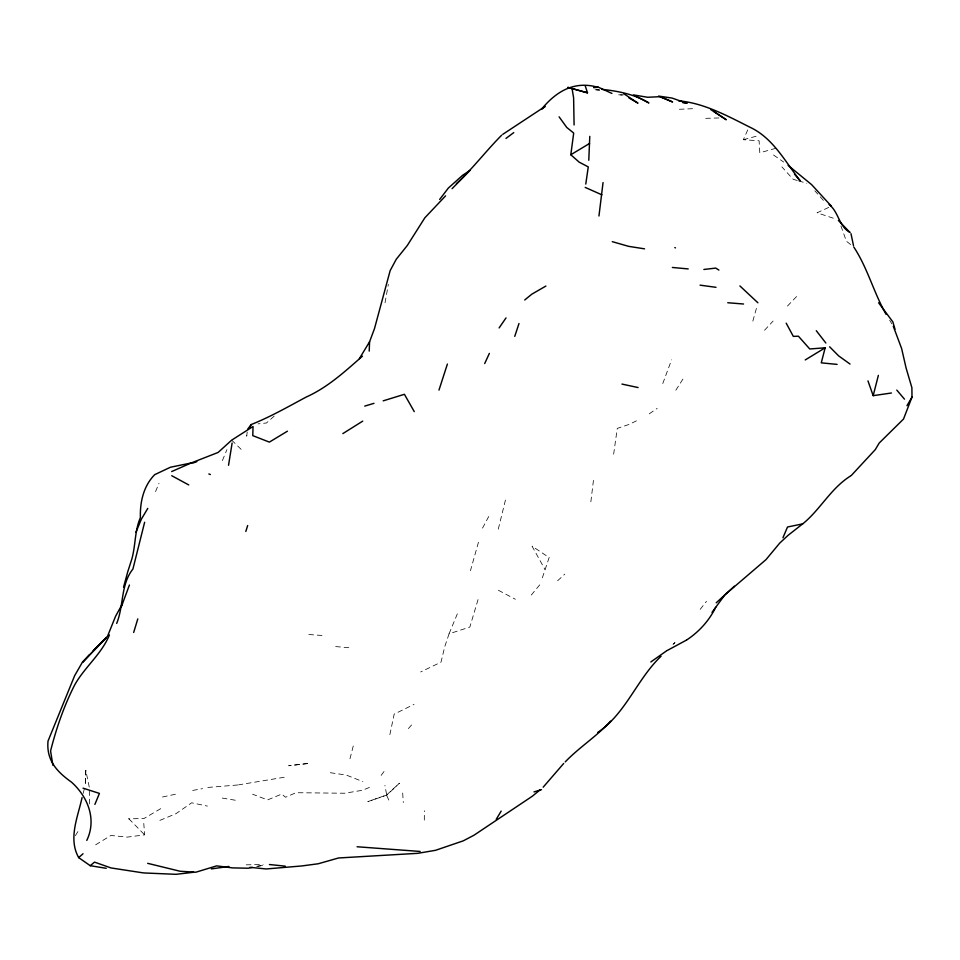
<?xml version="1.0" encoding="UTF-8"?>
<svg xmlns="http://www.w3.org/2000/svg" width="960" height="960" viewBox="0 0 960 960"><rect width="100%" height="100%" fill="white"/><g stroke="black" fill="none" stroke-linecap="round" stroke-linejoin="round"><path stroke-width="0.72" stroke-dasharray="4.8 3.6" d="M424.32 820.116L424.356 810.744M85.788 770.304L85.32 785.112L85.788 770.304L89.232 786.984L89.568 804.312M613.644 454.2L617.268 428.388L628.92 424.476L636.432 420.852M590.856 501.816L593.508 479.796M247.224 432.084L246.672 436.212L248.148 432.336M385.032 302.784L388.344 284.424M389.868 734.628L394.164 714.156L414.036 704.376M498.276 529.164L505.932 498.06M349.968 758.772L353.856 743.664M83.16 793.428L84.6 787.884M478.476 542.208L470.436 570.732M752.832 321.096L756.852 306.84M478.032 599.604L469.824 627.084L449.064 633.804L444.804 646.548L440.988 662.172L420.684 671.94M542.34 577.848L549.324 557.028M662.784 383.532L671.568 359.844M449.064 633.804L458.124 611.976M155.544 491.616L158.988 483.276M222.396 460.56L226.92 449.652M775.86 148.272L759.792 152.796L759.12 140.796L743.364 139.716L747.984 129.36M482.52 528.12L490.152 513.876M75.36 835.644L79.176 829.572M675.816 390.216L683.412 378.348M381.144 775.392L385.92 768.96M700.2 609.348L706.5 601.32M531.288 595.044L540.372 584.1M408.408 728.58L412.344 724.044M764.532 330.252L773.112 321.072M787.44 306.072L798.156 294.888M673.008 644.496L674.988 642.54L673.044 644.436M557.604 580.776L564.792 574.14M386.688 794.952L399.456 783.156L386.904 795.072L367.836 801.624L386.688 794.952L384.924 785.376M274.212 416.124L266.448 423L258.072 423.864M649.284 413.82L657.168 408.372M95.652 844.812L110.892 835.476L127.164 837.12L144.672 834.864L143.772 823.44M160.728 808.644L144 818.484L128.46 818.856M828.78 207.384L817.08 212.808L833.508 218.268M159.876 820.38L175.932 813.708L191.664 802.812L207.432 806.088M369.42 787.44L362.412 790.284L344.676 793.236L295.98 792.708L285.552 797.232L281.724 794.076L267.576 799.92L252.576 794.208M743.364 139.716L759.168 135.432M162.504 796.992L177.048 793.908M284.22 777.264L238.608 784.848M257.82 866.352L263.328 865.284L256.632 866.304M192.684 790.44L202.548 788.64M207.816 787.44L237.888 784.968M596.424 89.616L599.184 89.448M596.436 89.628L599.208 89.508M679.368 109.284L694.848 108.6M705.732 118.344L719.832 117.924M246.216 864.828L263.112 864.528M623.472 94.848L617.808 94.824L622.284 95.088M308.832 634.512L324.6 635.652M335.664 646.584L351.468 647.94M330.3 772.716L346.248 775.044L362.856 781.644M222.252 798.072L238.224 800.712M595.044 89.688L600.672 90.936M797.256 180.492L793.176 179.304L781.884 166.884M798.612 180.888L806.784 183.276M498.396 590.268L515.376 599.28M546.228 555.624L532.068 546.168L544.884 569.352M773.532 155.016L783.672 162.06M823.416 200.4L814.872 190.848M850.632 244.56L846.408 241.224L840.72 225.36M231.672 440.148L242.7 450.864M128.916 818.832L144.672 834.864M889.68 320.22L891.852 323.844M386.808 795.732L389.304 801.072M402.684 793.056L403.296 802.536M307.692 763.536L288.66 765.732L307.692 763.536"/><path stroke-width="1.44" d="M588.78 160.26L589.788 136.368M369.216 351.108L369.576 341.784L374.484 328.632L390.168 270.588L396.264 259.248L407.316 245.472L424.848 217.8L445.572 195.864M598.956 216L603.048 182.568M287.424 431.196L269.364 442.116L252.78 435.636L253.044 426.492L231.672 440.148L218.1 452.46L191.16 462.984L170.436 467.232L154.692 474.672C143.52 485.988 139.908 502.104 140.4 517.548C134.64 530.808 135.684 545.364 131.82 559.092L127.452 572.688M585.78 184.068L588.264 166.908L579.18 162.156L570.804 154.752L573.696 133.056L566.76 127.452L559.104 116.844M232.116 443.028L228.54 465.264M116.688 623.424C123.888 605.628 120.552 584.556 132.924 569.016L144.636 522.252M82.068 797.58C77.88 816.972 67.992 838.632 78.672 857.616L90.252 865.704L106.236 868.308M891.432 393L873.18 395.664L878.364 375.384M786.192 323.16L793.32 336.384L798.408 336.204L809.76 348.984L825.168 347.796L821.268 362.844L837.096 364.392M86.784 840.42C96.924 819.372 87.852 796.812 71.544 782.184C56.94 771.744 46.296 760.452 48 741.132L74.64 675.708L82.248 662.472L106.452 637.62L82.584 662.196L89.448 654.78M123.552 587.16L127.356 573.288M447.396 364.056L438.972 390.108M245.808 531.456L247.668 525.54M133.668 632.472L137.796 618.912M514.752 336.372L518.988 323.52M129.432 585.024L121.284 606.9M893.292 326.268L901.632 348.552L906.096 368.028L911.892 387.72L912 397.116L903.504 419.064L879.204 443.028L875.28 449.628L851.4 475.38M250.116 427.176L251.1 424.584C270.192 417.012 288.06 406.764 306.072 397.116C327.768 387.384 344.916 371.508 362.472 356.148M94.896 804.396L99.42 793.404L83.028 788.148M135.948 532.236L141.372 519.168L147.78 508.392M782.952 537.732L787.512 527.004L802.632 523.896M484.704 363.528L489.36 353.4M122.46 603.828L115.584 616.236L107.568 636.18L93.132 650.808M109.428 634.932C101.472 654.324 84.576 667.116 74.616 685.08C63.888 706.08 56.4 728.148 50.568 750.924L52.884 765.24M906.984 405.684L912 397.116M715.728 607.284C709.14 620.628 699.228 631.632 686.832 639.888M496.224 819.336L501.168 811.128M359.376 358.62L369.576 341.784M499.116 327.936L506.016 317.904M247.596 429.324L251.1 424.584M712.032 612.3L724.908 594.828L765.984 559.632L779.688 543.144L788.1 535.308L802.5 524.016M439.656 199.476L448.308 188.1L462.6 175.296L470.148 170.316L452.064 188.688M563.676 763.476L543.168 787.188M661.068 656.22C636.888 679.224 625.896 713.496 597.708 732.48M610.608 721.116C596.796 736.392 579.468 747.06 565.236 761.892M456.384 183.672C472.752 168.636 486.024 150.864 501.672 135.204M716.232 602.796L734.364 586.2M802.884 523.752C820.56 509.34 831.036 487.932 850.956 475.74M78.672 857.616L83.04 853.752M540.084 789.864L532.344 796.212L473.904 835.272L463.284 840.84L435.576 850.296L417.828 853.32L338.556 857.976L318.252 863.76L301.692 865.968M90.252 865.704L94.512 862.116L110.988 867.936L142.932 872.844M524.712 299.988L531.816 294.18L545.892 286.056M505.968 138.432L513.756 132.6M650.832 661.968L666.24 651.072M502.764 134.34L545.136 106.428L541.524 109.188C556.044 91.692 573.9 80.448 597.876 87.276L594.324 87.06M342.84 433.608L362.736 421.116M805.224 359.94L825.168 347.796M570.804 154.752L589.572 143.448M666.972 650.628L686.484 640.104M171.66 471.564L191.16 462.984M192.708 463.116L196.824 461.628M534 791.916L541.488 789.66M364.74 406.104L373.992 403.332M383.196 400.848L404.412 394.296L414.264 411.624M252.312 867.42L248.184 868.224L232.536 867.888L216.636 865.884L195.816 872.22L180.072 871.248L147.672 863.328M211.344 868.908L228.9 866.46M703.872 269.472L715.74 268.092L718.896 270.096M193.476 872.28L176.04 874.32L143.88 872.952M300.732 866.04L266.208 868.968L249.936 867.324M593.688 87.672L597.876 87.276M601.992 89.388C617.952 91.008 634.932 94.368 648.888 102.948L633.408 94.896L647.628 97.272L660.108 96.684L672.6 101.964L658.572 96.084L671.988 98.052L687.12 103.332L682.86 102.72M678.6 100.824C704.148 103.056 727.452 115.944 750.084 127.284C773.28 138.168 785.28 161.856 800.376 181.044L794.532 174.216M420.156 851.46L357.072 846.756M727.74 302.736L743.532 304.008M672.384 267.468L688.2 268.92M269.412 864.528L285.252 866.148M700.068 285.156L715.992 287.316M644.556 248.844L628.572 246.336L612.264 241.656M621.972 384.084L638.1 387.552M587.508 92.832L567.924 87.408L587.508 92.832L585.216 85.8M208.848 473.952L210.372 474.528M585.192 187.404L601.92 194.832M597.252 86.676L611.916 93.432M171.732 475.716L188.736 484.932M674.82 247.548L675.48 247.908M628.956 97.956L637.968 103.14L623.844 93.732M710.58 109.464L726.3 119.76L713.7 111.36M850.02 364.044L838.608 355.86L829.644 346.812M829.104 204.528C838.8 211.956 838.62 226.116 850.032 232.512L838.38 220.416M788.1 165.36L811.56 184.584L831.384 206.184M739.896 285.936L757.908 302.784M896.784 390.096L904.488 399.156M816.288 330.708L825.852 343.02M878.58 302.76L892.836 321.864L895.02 329.22M853.812 247.068C867.648 268.044 873.72 292.692 886.116 314.4M867.96 380.88L873.18 395.664M850.992 233.712L853.524 245.724M572.064 88.536L573.612 97.896L574.092 124.968"/></g></svg>
